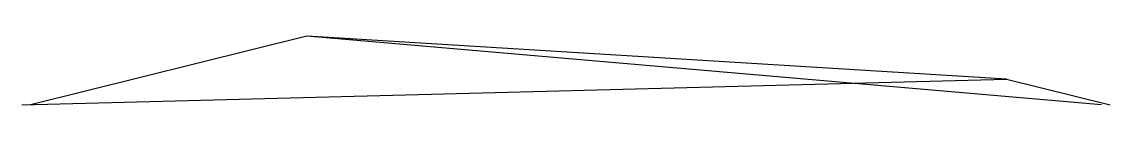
# Model space of a CAD drawing. Extents: x -16 to 2000, y 0 to 128.
import ezdxf

# ---------------------------------------------------------------- set-up
doc = ezdxf.new("R2010")
doc.units = 0

msp = doc.modelspace()

# ---------------------------------------------------------------- linework, layer by layer
for p, q in [((512, 128, -64), (0, 0)), ((1808, 48, -64), (512, 128, -64)), ((1984, 0), (512, 128, -64)), ((-16, 0), (1808, 48, -64)), ((1808, 48, -64), (2000, 0))]:
    msp.add_line(p, q)

doc.saveas('drawing.dxf')
